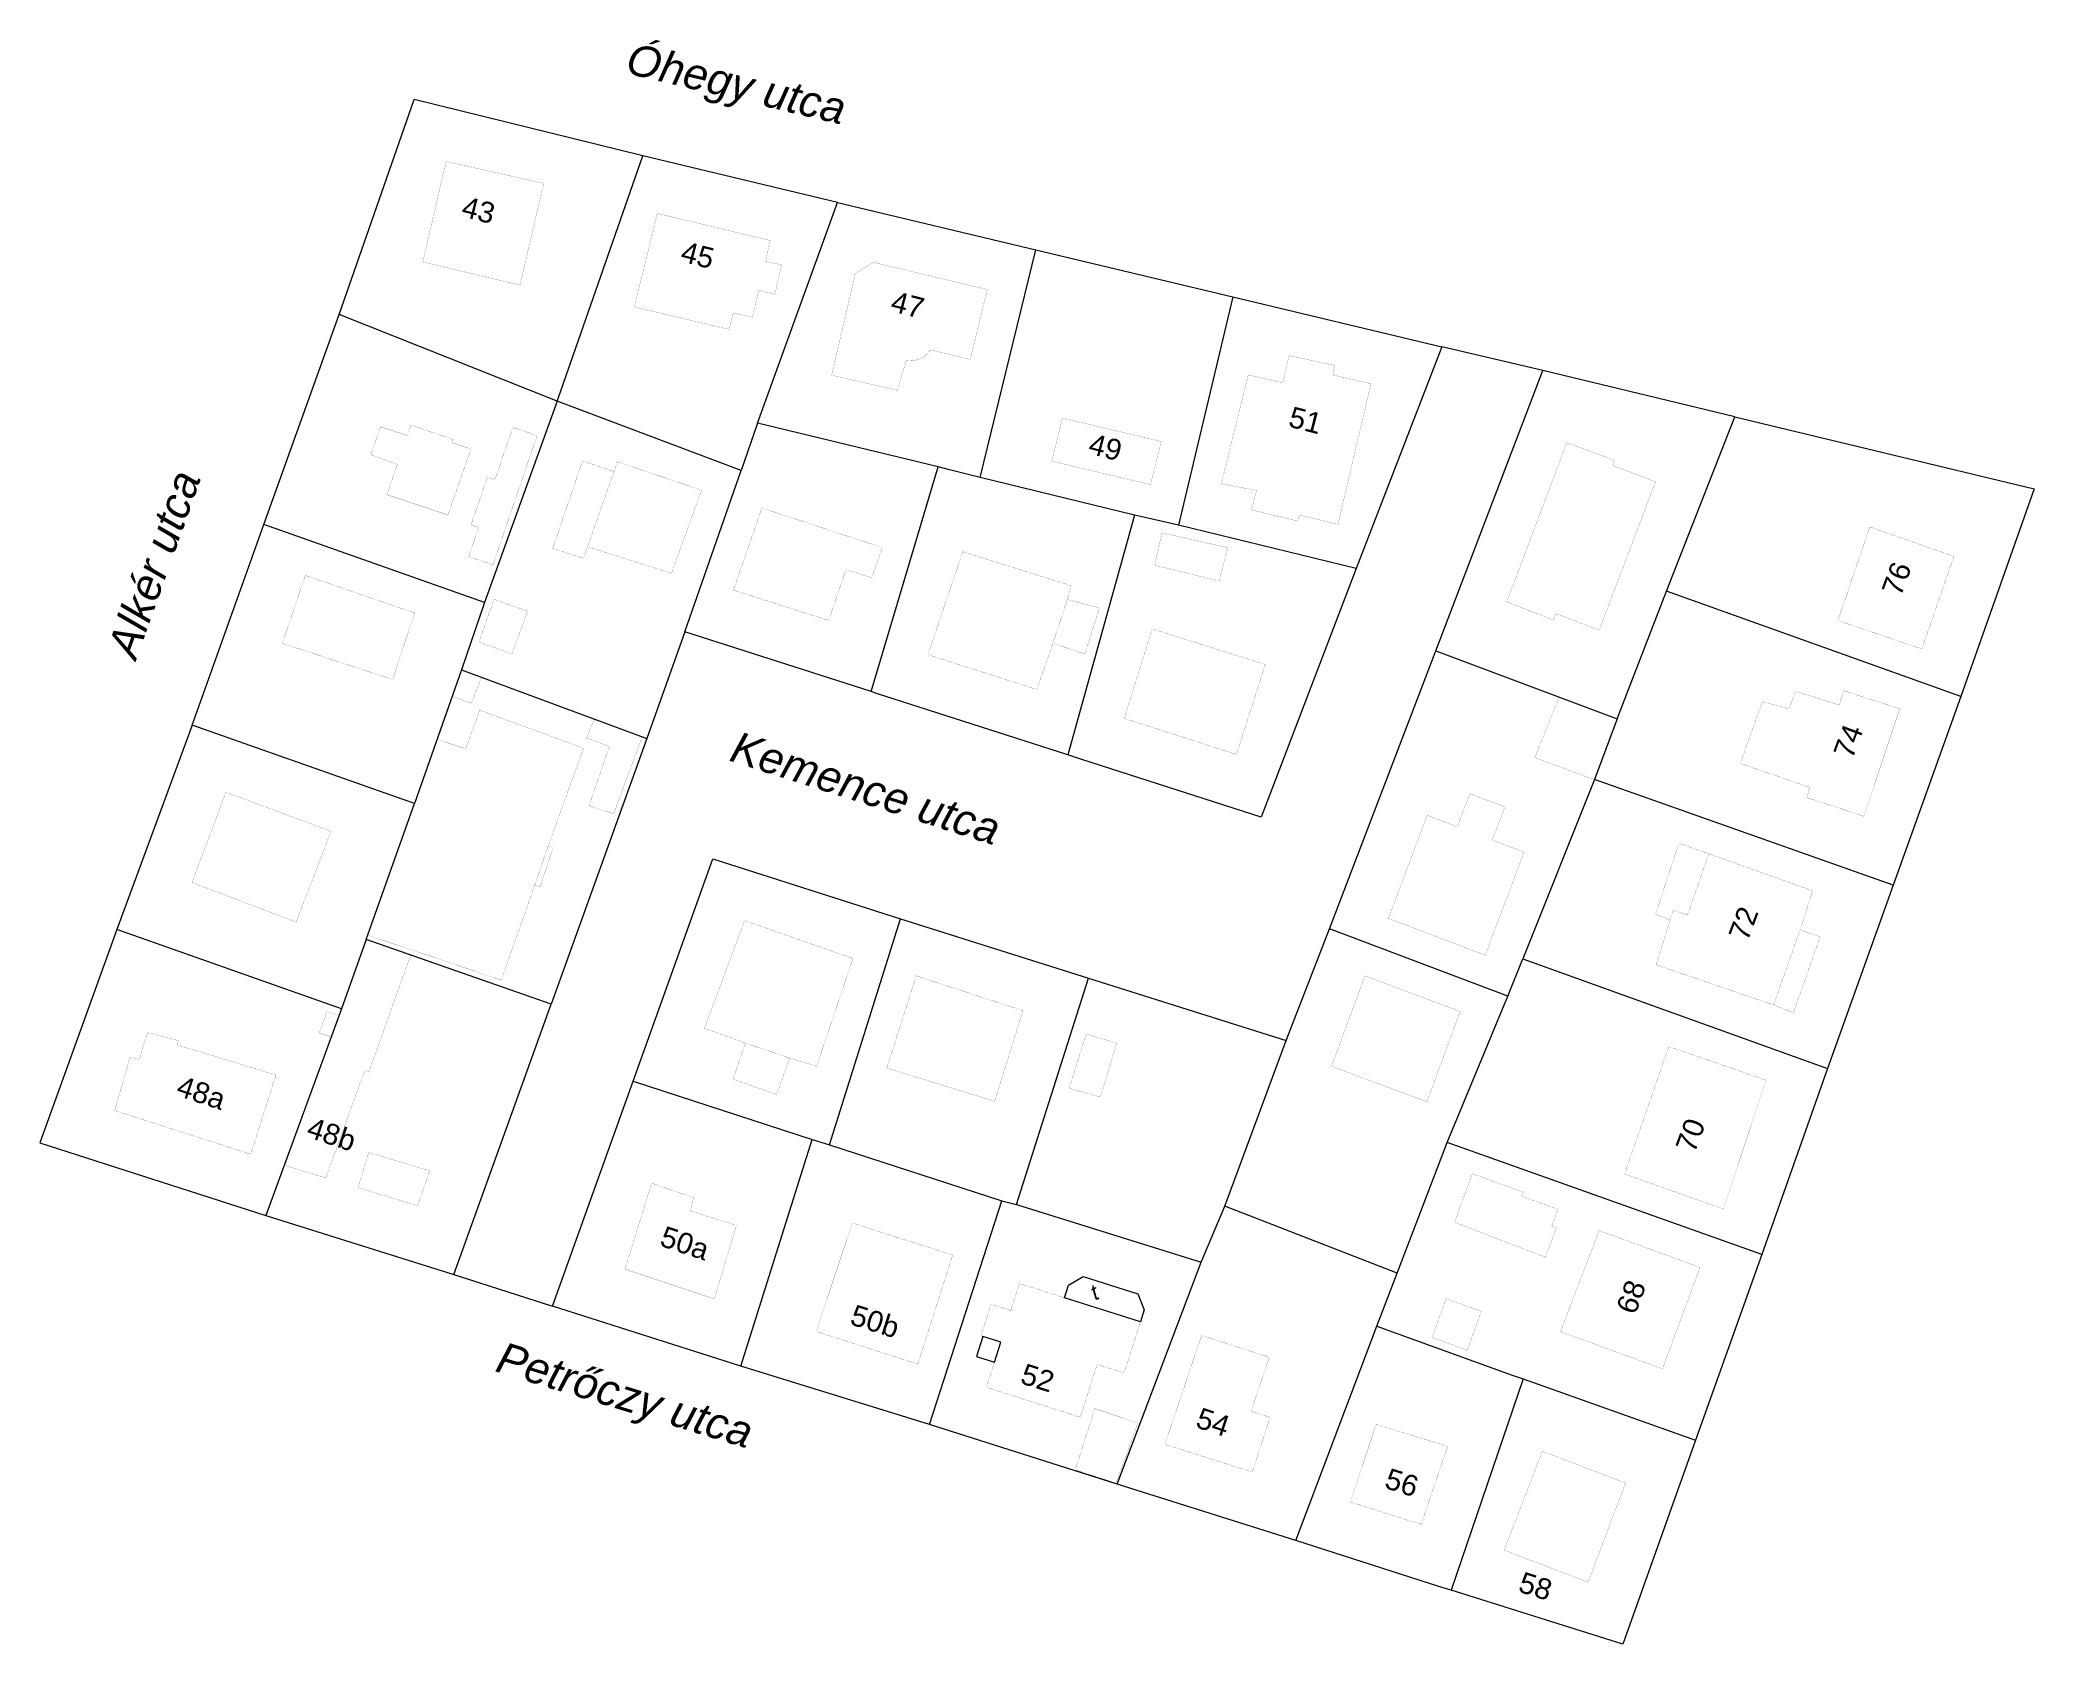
# Model space of a CAD drawing. Header units: millimetres. Extents: x 11819 to 70183, y -2364 to 44578.
import ezdxf

# ---------------------------------------------------------------- set-up
doc = ezdxf.new("R2010")
doc.units = ezdxf.units.MM
for name, color, linetype, lineweight in [('GAZDASAGI_EPULET', 218, 'Continuous', 0), ('HAZSZAM', 226, 'Continuous', 0), ('LAKOEPULET', 178, 'Continuous', 0), ('TELEK', 127, 'Continuous', 0), ('TERASZ', 139, 'Continuous', 0), ('UTCANEV', 217, 'Continuous', 0)]:
    doc.layers.add(name, color=color, linetype=linetype, lineweight=lineweight)
doc.styles.add('Arial_a_200', font='ARIAL.TTF', dxfattribs={"height": 2})
doc.styles.add('Arial_d_150', font='ARIALI.TTF', dxfattribs={"height": 1.5})
doc.styles.add('Arial_d_300', font='ARIALI.TTF', dxfattribs={"height": 3})

msp = doc.modelspace()

# ---------------------------------------------------------------- linework, layer by layer
at = {"layer": 'GAZDASAGI_EPULET', "color": 61, "linetype": 'Continuous', "const_width": 4.57}
for points in [[(24670, 26959), (25633, 26609), (26094, 27861), (25109, 28207)], [(20348, 15402), (20580, 16036), (20224, 16155), (19996, 15520)], [(42695, 4528), (42118, 2736), (43315, 2347), (43953, 4110)]]:
    msp.add_lwpolyline(points, close=True, dxfattribs=at)
at = {"layer": 'LAKOEPULET', "color": 7, "linetype": 'Continuous', "const_width": 4.57}
for points in [[(23708, 41022), (23025, 38080), (25871, 37404), (26564, 40381)], [(32857, 37248), (33332, 37137), (33525, 37997), (33055, 38100), (33194, 38707), (29891, 39499), (29211, 36764), (31989, 36108), (32108, 36586), (32675, 36461)], [(37565, 35240), (37724, 35326), (37889, 35507), (39047, 35227), (39547, 37273), (36216, 38068), (35686, 37745), (34991, 34767), (36917, 34322), (37173, 35200), (37358, 35184)], [(46398, 31593), (47426, 31392), (47280, 30825), (48633, 30499), (48688, 30673), (49809, 30402), (50774, 34517), (49659, 34771), (49720, 35050), (48379, 35341), (48190, 34547), (47184, 34774)], [(21503, 32436), (22284, 32162), (21977, 31269), (23760, 30675), (24435, 32610), (23880, 32793), (23913, 32884), (22675, 33308), (22570, 33000), (21785, 33262)], [(44324, 31565), (44636, 32828), (41746, 33510), (41435, 32250)], [(25082, 29223), (26370, 32999), (25663, 33241), (25135, 31707), (24916, 31777), (24437, 30383), (24661, 30311), (24368, 29452)], [(54752, 28130), (56113, 27608), (56195, 27792), (57455, 27304), (59104, 31652), (57855, 32118), (57891, 32279), (56503, 32792)], [(26826, 29696), (27731, 29412), (27847, 29746), (28618, 31938), (27703, 32261)], [(28618, 31938), (27847, 29746), (30303, 28971), (31183, 31401), (28723, 32233)], [(32950, 30881), (32117, 28477), (34902, 27590), (35412, 29078), (36164, 28841), (36476, 29723)], [(44444, 29205), (46330, 28745), (46589, 29719), (44658, 30154)], [(67837, 29466), (65373, 30326), (64443, 27591), (66897, 26753)], [(42002, 28608), (38830, 29602), (37808, 26589), (40992, 25571), (41468, 26917), (41888, 28203)], [(22145, 25863), (22787, 27809), (19589, 28909), (18914, 26919)], [(41468, 26917), (42404, 26611), (42826, 27957), (41888, 28203)], [(44370, 27342), (43554, 24722), (46840, 23670), (47681, 26302)], [(24741, 25931), (24159, 26148), (23887, 25371), (24447, 25164)], [(55571, 23574), (57317, 22931), (57977, 24712), (56282, 25348)], [(66248, 25004), (64616, 25534), (64480, 25119), (63210, 25513), (63004, 25004), (62230, 25217), (61581, 23407), (63617, 22707), (63537, 22405), (65202, 21861)], [(24283, 23828), (23444, 24110), (22787, 22234), (21414, 18382), (25322, 17068), (26310, 19863), (26693, 20984), (27731, 23851), (24690, 24965)], [(27889, 22172), (28614, 21934), (29445, 24184), (28039, 24707), (27823, 24150), (28489, 23903)], [(20341, 21421), (17266, 22561), (16270, 19920), (19318, 18765)], [(54326, 21163), (54693, 22133), (53668, 22521), (53300, 21553), (52421, 21887), (51284, 18872), (54119, 17795), (55256, 20810)], [(60038, 18968), (60663, 20764), (59784, 21070), (59103, 18985), (59531, 18824), (59622, 19105)], [(26310, 19863), (26462, 19792), (26835, 20939), (26693, 20984)], [(63704, 19677), (60663, 20764), (60038, 18968), (59622, 19105), (59531, 18824), (59122, 17515), (62559, 16338), (63331, 18529)], [(31267, 15655), (32470, 15224), (33764, 14784), (34550, 14546), (35616, 17697), (32447, 18807)], [(21369, 18254), (20651, 16228), (18974, 11648), (20186, 11276), (21329, 14428), (21445, 14373), (22671, 17797)], [(63921, 18337), (63331, 18529), (62559, 16338), (63136, 16111)], [(40590, 16173), (37467, 17191), (36606, 14491), (39763, 13520)], [(49622, 14548), (52410, 13505), (53388, 16148), (50601, 17191)], [(14967, 15533), (14727, 14745), (14461, 14814), (14010, 13249), (17989, 11970), (18727, 14289), (15844, 15168), (15869, 15296)], [(32470, 15224), (32105, 14169), (33378, 13715), (33764, 14784)], [(42441, 15490), (41944, 13902), (42857, 13643), (43330, 15218)], [(59492, 15124), (58196, 11392), (61086, 10370), (62337, 14137)], [(23227, 11485), (21447, 12026), (21128, 10994), (22875, 10464)], [(29724, 11121), (28942, 8607), (31556, 7736), (32203, 9890), (30859, 10309), (30952, 10702)], [(55235, 10859), (53743, 11404), (53222, 9979), (55880, 8956), (56200, 9815), (56063, 9859), (56243, 10358), (55178, 10742)], [(37514, 5832), (38533, 9020), (35597, 9958), (34541, 6782)], [(60404, 8659), (57456, 9737), (56320, 6781), (59306, 5690)], [(39940, 6473), (39753, 5885), (39520, 5152), (42270, 4274), (42760, 5821), (43551, 5569), (44027, 7064), (41807, 7768), (40487, 8188), (40234, 7397), (39655, 7581), (39361, 6657), (39414, 6639)], [(53596, 6233), (54002, 7370), (52973, 7745), (52566, 6608)], [(47301, 2670), (47823, 4270), (47265, 4451), (47800, 6027), (45822, 6670), (44744, 3483)], [(53022, 3421), (50931, 4065), (50171, 1795), (52241, 1139)], [(57130, -550), (58226, 2349), (55792, 3279), (54674, 382)]]:
    msp.add_lwpolyline(points, close=True, dxfattribs=at)
at = {"layer": 'TELEK', "color": 3, "linetype": 'Continuous'}
for points in [[(20580, 36544), (22773, 42838)], [(29469, 41183), (22773, 42838)], [(27000, 34118), (29469, 41183)], [(35166, 39820), (29469, 41183)], [(32819, 33364), (35166, 39820)], [(35166, 39820), (40964, 38435)], [(39333, 31772), (40964, 38435)], [(40964, 38435), (46732, 37059)], [(46732, 37059), (45138, 30380)], [(46732, 37059), (52850, 35600)], [(18372, 30397), (20580, 36544)], [(26955, 34010), (20580, 36544)], [(52850, 35600), (50346, 29110)], [(55809, 34902), (52850, 35600)], [(52673, 26699), (55809, 34902)], [(61425, 33552), (55809, 34902)], [(26955, 34010), (24835, 28115)], [(26955, 34010), (27000, 34118)], [(32339, 31979), (26955, 34010)], [(32819, 33364), (32339, 31979)], [(38104, 32084), (32819, 33364)], [(59420, 28443), (61425, 33552)], [(61425, 33552), (70183, 31446)], [(30695, 27252), (32339, 31979)], [(36145, 25506), (38104, 32084)], [(38442, 32001), (38104, 32084)], [(39333, 31772), (38442, 32001)], [(43859, 30675), (39333, 31772)], [(70183, 31446), (68035, 25363)], [(16278, 24524), (18372, 30397)], [(24835, 28115), (18372, 30397)], [(43859, 30675), (41903, 23655)], [(44157, 30602), (43859, 30675)], [(45138, 30380), (44157, 30602)], [(50346, 29110), (45138, 30380)], [(50346, 29110), (47562, 21829)], [(24835, 28115), (24159, 26148)], [(57977, 24712), (59420, 28443)], [(68035, 25363), (59420, 28443)], [(30695, 27252), (29583, 24133)], [(36145, 25506), (30695, 27252)], [(49564, 18570), (52673, 26699)], [(52673, 26699), (57977, 24712)], [(24159, 26148), (22787, 22234)], [(24159, 26148), (29583, 24133)], [(36303, 25455), (36145, 25506)], [(41903, 23655), (36303, 25455)], [(68035, 25363), (66060, 19839)], [(16278, 24524), (14068, 18543)], [(22787, 22234), (16278, 24524)], [(57977, 24712), (57317, 22931)], [(29583, 24133), (26785, 16358)], [(42313, 23522), (41903, 23655)], [(47562, 21829), (42313, 23522)], [(57317, 22931), (55219, 17687)], [(66060, 19839), (57317, 22931)], [(21369, 18254), (22787, 22234)], [(29178, 14113), (31511, 20619)], [(31511, 20619), (37002, 18863)], [(66060, 19839), (64138, 14476)], [(34933, 12247), (37002, 18863)], [(37002, 18863), (42512, 17120)], [(14068, 18543), (11819, 12307)], [(20651, 16228), (14068, 18543)], [(21369, 18254), (20651, 16228)], [(26785, 16358), (21369, 18254)], [(48296, 15299), (49564, 18570)], [(54783, 16597), (49564, 18570)], [(54783, 16597), (55219, 17687)], [(55219, 17687), (64138, 14476)], [(40402, 10503), (42512, 17120)], [(42512, 17120), (48296, 15299)], [(23938, 8447), (26785, 16358)], [(53005, 12314), (54783, 16597)], [(20651, 16228), (18436, 10176)], [(46503, 10446), (48296, 15299)], [(26824, 7528), (29178, 14113)], [(29178, 14113), (34418, 12405)], [(64138, 14476), (62217, 9041)], [(11819, 12307), (18436, 10176)], [(32330, 5772), (34418, 12405)], [(34418, 12405), (34933, 12247)], [(51545, 8486), (53005, 12314)], [(62217, 9041), (53005, 12314)], [(34933, 12247), (39969, 10607)], [(37859, 4059), (39969, 10607)], [(39969, 10607), (40402, 10503)], [(18436, 10176), (23938, 8447)], [(40402, 10503), (45808, 8810)], [(45808, 8810), (46503, 10446)], [(51545, 8486), (46503, 10446)], [(43349, 2313), (45808, 8810)], [(62217, 9041), (60276, 3606)], [(23938, 8447), (26824, 7528)], [(50947, 6943), (51545, 8486)], [(32330, 5772), (26824, 7528)], [(48579, 665), (50947, 6943)], [(50947, 6943), (54911, 5510)], [(37859, 4059), (32330, 5772)], [(55230, 5397), (53119, -787)], [(54911, 5510), (55230, 5397)], [(55230, 5397), (60276, 3606)], [(43349, 2313), (37859, 4059)], [(60276, 3606), (58150, -2364)], [(48579, 665), (43349, 2313)], [(52795, -686), (48579, 665)], [(53119, -787), (52795, -686)], [(58150, -2364), (53119, -787)]]:
    msp.add_lwpolyline(points, dxfattribs=at)
at = {"layer": 'TERASZ', "color": 73, "linetype": 'Continuous', "lineweight": 5}
for points in [[(41807, 7768), (41925, 8140), (42353, 8395), (43950, 7885), (44138, 7413), (44027, 7064)], [(39414, 6639), (39226, 6054), (39754, 5886), (39940, 6473)]]:
    msp.add_lwpolyline(points, close=True, dxfattribs=at)

# ---------------------------------------------------------------- texts
at = {"layer": 'HAZSZAM', "color": 8, "char_height": 609.6, "attachment_point": 7, "style": 'Arial_a_200'}
for s, insert, rotation in [('43', (24121, 39412), 345.56285), ('45', (30535, 38097), 345.56285), ('47', (36684, 36649), 345.56285), ('51', (48324, 33262), 345.56285), ('49', (42469, 32474), 345.56285), ('76', (66286, 28261), 69.56705), ('74', (64863, 23507), 69.56705), ('72', (61797, 18175), 69.56705), ('48a', (15772, 13697), 341.56325), ('48b', (19586, 12483), 341.56325), ('70', (60253, 11974), 69.56705), ('50a', (29924, 9296), 341.56325), ('68', (58515, 7244), 69.56705), ('50b', (35491, 6995), 342.56315), ('52', (40477, 5269), 342.60725), ('54', (45606, 3986), 341.56325), ('56', (51134, 2208), 342.42095), ('58', (55048, -826), 342.56315)]:
    msp.add_mtext(s, dxfattribs=dict(at, insert=insert, rotation=rotation))
at = {"layer": 'TERASZ', "color": 8, "insert": (42704, 7681), "char_height": 457, "attachment_point": 7, "rotation": 25.55255, "style": 'Arial_d_150'}
msp.add_mtext('t', dxfattribs=at)
at = {"layer": 'UTCANEV', "color": 8, "char_height": 914.4, "attachment_point": 7, "style": 'Arial_d_300'}
for s, insert, rotation in [('Óhegy utca', (28858, 43345), 346.60685), ('Alkér utca', (14646, 26411), 70.37975), ('Kemence utca', (31959, 23484), 342.26705), ('Petrőczy utca', (25030, 5363), 342.98075)]:
    msp.add_mtext(s, dxfattribs=dict(at, insert=insert, rotation=rotation))

doc.saveas('drawing.dxf')
